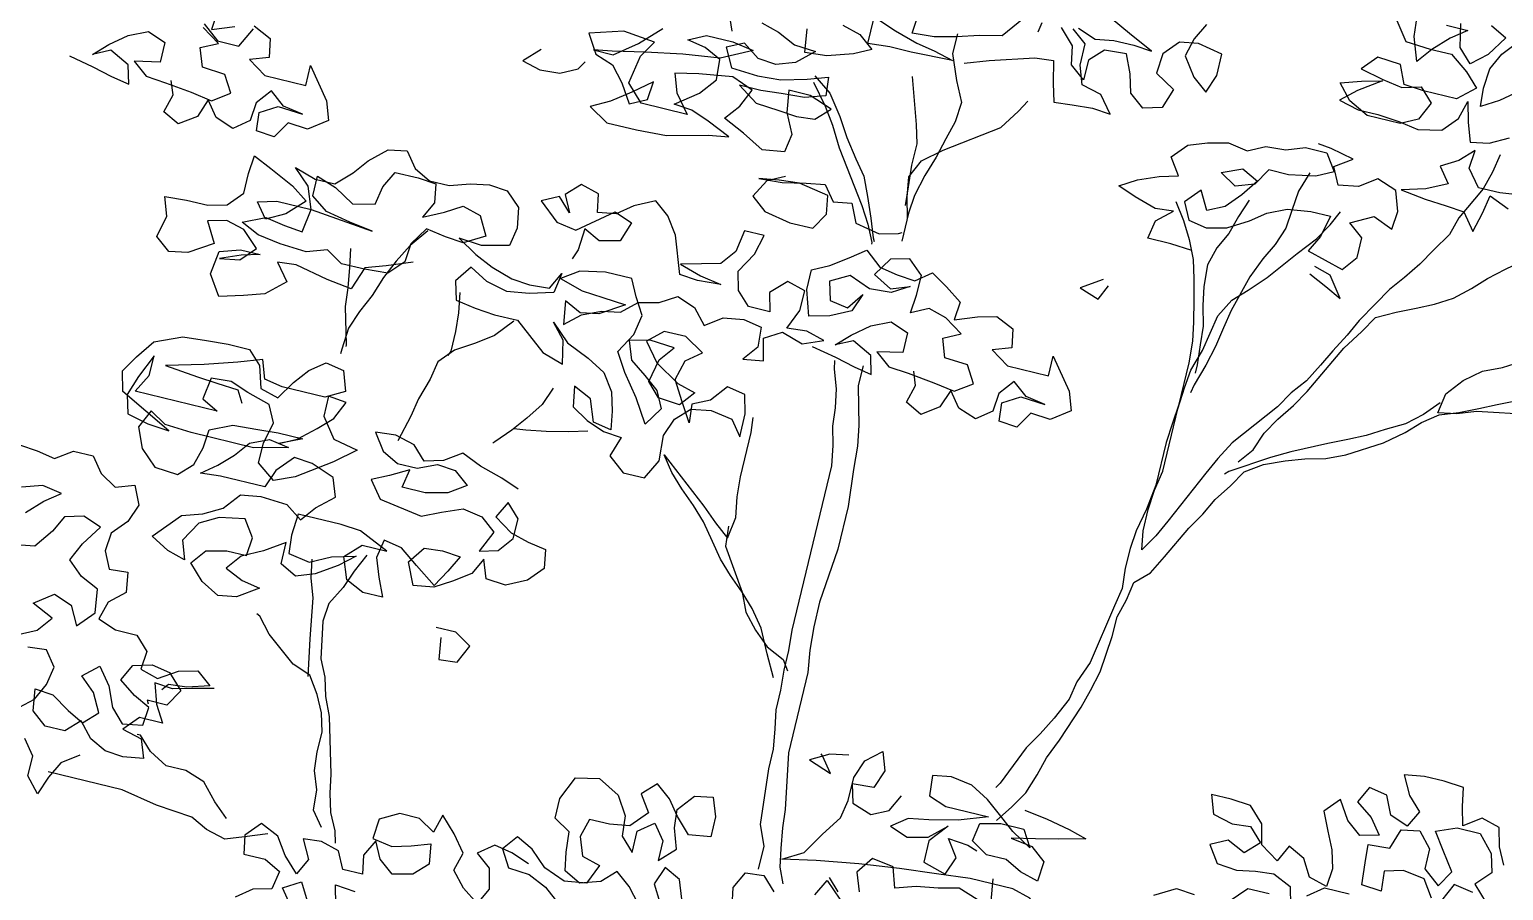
# Model space of a CAD drawing. Header units: inches. Extents: x 350994 to 353538, y 1581369 to 1583842.
# Drawn here: x 351676.278 to 351677.698, y 1583621.864 to 1583622.693 of the extents above; entities that cross this region are included whole.
import ezdxf

# ---------------------------------------------------------------- set-up
doc = ezdxf.new("R2010")
doc.units = ezdxf.units.IN
doc.header["$MEASUREMENT"] = 0
doc.linetypes.add('1', pattern=[0])
doc.layers.add('TREE', color=81, linetype='1')

# ---------------------------------------------------------------- blocks, each defined once
blk = doc.blocks.new('TREE_4')
at = {"color": 94}
for points in [[(981, 7624.5), (937.6, 7589.9), (908.6, 7572.5), (905.8, 7604.4), (908.7, 7639), (923.2, 7667.9), (946.3, 7696.8)], [(894.3, 7711.3), (923.2, 7696.9), (900, 7662.2), (874, 7639.1), (850.9, 7662.2), (842.2, 7702.7)], [(819.1, 7694.1), (856.7, 7694), (830.7, 7673.8), (804.6, 7647.8), (784.3, 7621.8), (769.9, 7662.3), (767.1, 7697)], [(732.4, 7685.5), (758.4, 7650.8), (801.7, 7647.8), (839.3, 7647.8), (871.1, 7624.6), (894.2, 7601.5), (865.3, 7575.5), (807.4, 7575.5), (772.7, 7578.5), (758.3, 7610.3), (717.8, 7613.2), (694.7, 7587.2), (735.2, 7578.5), (769.8, 7572.7), (801.7, 7581.3), (824.8, 7558.2), (810.3, 7526.4), (781.4, 7511.9), (723.5, 7512), (688.9, 7529.4), (665.7, 7555.4), (700.5, 7567), (735.2, 7575.6), (697.5, 7549.6), (671.5, 7526.5), (706.2, 7517.8), (740.9, 7517.8), (778.5, 7514.8), (813.2, 7509), (853.6, 7517.7), (876.8, 7543.7), (885.5, 7575.5), (894.1, 7540.8), (905.7, 7508.9), (937.5, 7514.7), (969.3, 7532)], [(1021.3, 7442.3), (975, 7436.6), (937.4, 7436.6), (914.3, 7465.6), (917.2, 7497.4), (894.1, 7474.3), (865.2, 7456.9), (885.4, 7430.9), (850.7, 7413.6), (810.2, 7402.1), (853.5, 7396.2), (891.1, 7393.3), (922.9, 7390.4), (946, 7361.4), (954.7, 7396.1), (960.5, 7427.9), (995.2, 7413.4)], [(-1246.9, 7198.2), (-1218, 7175), (-1180.4, 7175), (-1163, 7209.7)], [(32.4, 7437.5), (72.9, 7451.9), (148.1, 7474.9), (179.9, 7477.8), (188.6, 7440.2), (197.2, 7408.4), (229, 7411.3), (263.7, 7414.1), (295.5, 7411.2), (272.4, 7440.1), (237.7, 7448.8), (226.2, 7480.7), (226.2, 7518.2), (200.2, 7538.5)], [(113.5, 7535.7), (84.5, 7498.1), (46.9, 7489.5), (9.3, 7478), (-28.2, 7469.3), (-65.8, 7466.5), (-62.9, 7504)], [(-126.5, 7475.2), (-94.8, 7463.6), (-54.3, 7452), (-22.5, 7446.2), (12.2, 7437.5), (-60.1, 7434.7), (-97.7, 7434.7), (-135.3, 7431.8), (-135.2, 7475.2)], [(-184.4, 7452.1), (-152.6, 7443.4), (-126.6, 7423.1), (-155.5, 7408.7), (-198.9, 7394.3), (-236.5, 7391.4), (-242.2, 7431.9)], [(-320.3, 7423.3), (-288.5, 7414.6), (-256.7, 7400.1), (-219.1, 7397.2), (-248.1, 7371.2), (-279.9, 7359.7), (-311.7, 7362.6), (-340.6, 7382.9), (-369.5, 7368.4), (-352.2, 7336.6), (-305.9, 7333.7), (-265.5, 7336.5), (-222.1, 7348.1), (-187.4, 7359.6), (-184.5, 7327.8), (-219.2, 7316.3), (-259.7, 7313.4), (-294.4, 7310.5), (-332, 7310.6), (-297.3, 7287.4), (-256.8, 7284.5), (-225, 7281.6), (-193.2, 7284.4), (-170.1, 7307.5), (-210.5, 7322), (-248.1, 7322.1), (-242.4, 7284.5), (-225.1, 7249.8), (-230.9, 7218), (-268.5, 7212.2), (-306, 7232.5), (-343.6, 7249.9), (-323.3, 7275.9), (-308.9, 7307.7), (-346.4, 7322.2), (-404.3, 7313.5), (-444.7, 7304.9), (-433.2, 7273.1), (-407.2, 7241.3), (-488.2, 7241.3), (-517.1, 7270.3), (-508.3, 7319.4), (-491, 7348.3), (-545.9, 7354.1), (-603.7, 7336.8), (-583.5, 7305), (-551.7, 7293.4), (-528.6, 7267.4), (-508.4, 7235.6), (-479.5, 7250), (-476.6, 7281.8), (-508.4, 7255.8), (-540.2, 7232.7), (-572, 7215.4), (-537.4, 7195.1), (-485.3, 7195.1), (-433.3, 7197.9), (-363.9, 7215.2), (-329.2, 7220.9), (-369.6, 7238.3), (-401.4, 7249.9), (-433.2, 7252.8), (-395.6, 7281.7), (-372.5, 7310.6), (-375.3, 7345.3), (-404.2, 7359.8), (-436, 7365.6), (-407.1, 7380), (-360.8, 7380), (-323.2, 7374.2), (-375.3, 7348.2), (-438.9, 7339.6), (-502.5, 7328.1), (-557.5, 7316.6), (-589.3, 7310.8), (-554.6, 7310.8), (-517, 7339.7), (-482.3, 7374.3)], [(-375.2, 7417.6), (-366.6, 7397.3)], [(208.9, 7541.4), (240.7, 7529.8), (272.5, 7535.5), (307.2, 7535.5), (339, 7532.6), (295.7, 7552.9), (261, 7570.2)], [(420, 7599), (405.5, 7570.1), (396.8, 7538.3), (419.9, 7506.5), (445.9, 7486.2), (457.5, 7518), (457.6, 7555.6), (414.2, 7564.3), (382.4, 7558.6), (359.2, 7532.6), (356.3, 7497.9), (391, 7477.6), (379.4, 7442.9), (347.6, 7434.3), (321.6, 7454.5), (312.9, 7486.4), (298.5, 7518.2), (260.9, 7515.3), (237.8, 7492.2), (237.7, 7457.5), (211.7, 7477.8), (206, 7509.6), (180, 7535.6)], [(145.3, 7535.7), (142.4, 7518.3)], [(960.6, 7500.2), (954.8, 7468.4), (946.1, 7436.6), (917.1, 7378.8), (908.4, 7347), (888.2, 7315.2), (870.8, 7286.3), (850.5, 7257.4), (830.3, 7231.4), (812.9, 7202.5), (792.6, 7167.9), (778.1, 7139), (760.7, 7107.2), (746.3, 7078.3), (728.9, 7046.5), (708.6, 7020.5), (691.3, 6991.6), (630.5, 6913.6), (613.1, 6881.8), (598.6, 6852.9), (555.1, 6757.5), (540.7, 6728.6), (523.3, 6699.7), (517.5, 6731.5), (517.6, 6769.1), (520.5, 6803.8), (526.3, 6838.5), (526.4, 6948.4), (529.3, 6986), (532.3, 7017.8), (543.9, 7055.3), (555.5, 7118.9), (572.9, 7150.7), (596, 7173.8), (622.1, 7202.7), (662.6, 7254.7), (688.6, 7286.5), (706, 7315.4), (717.6, 7341.4)], [(9.4, 7483.7), (9.3, 7449), (26.6, 7405.7), (43.9, 7370.9), (41, 7336.3), (32.3, 7304.5), (23.6, 7269.8), (12, 7235.1), (3.3, 7197.5), (0.4, 7165.7), (0.3, 7116.6)], [(486.2, 7217.3), (448.6, 7220.2), (408.1, 7220.3), (413.9, 7252.1), (440, 7275.2), (408.2, 7272.3), (370.6, 7283.9), (338.8, 7295.5), (367.7, 7312.8), (402.4, 7327.3), (434.2, 7335.9), (414, 7364.8), (437.2, 7390.8), (469, 7402.4), (503.7, 7411), (538.4, 7405.2), (567.3, 7419.6), (602, 7422.5), (633.8, 7434), (671.4, 7434), (691.6, 7405.1), (662.7, 7390.6), (616.4, 7382), (581.7, 7382), (564.4, 7353.1), (532.5, 7341.6), (503.7, 7359), (538.4, 7373.4), (567.3, 7358.9), (547, 7330), (523.8, 7304), (494.9, 7289.6), (477.6, 7321.4), (454.4, 7295.4), (468.9, 7266.5), (500.7, 7260.7), (535.4, 7269.3), (570.1, 7289.5), (596.1, 7309.7), (627.9, 7324.2), (668.4, 7329.9), (703.1, 7329.9), (694.4, 7292.3), (679.9, 7263.4), (743.5, 7246), (763.8, 7272), (763.8, 7306.7), (737.8, 7326.9), (775.4, 7347.1), (810.1, 7332.7), (813, 7364.5), (801.5, 7399.2), (766.8, 7410.8), (737.9, 7390.6), (703.2, 7384.8), (688.7, 7413.7), (717.7, 7433.9), (677.2, 7442.7), (654.1, 7445.6)], [(-48.6, 7394.2), (-22.6, 7316.1), (-14, 7284.3), (-14, 7246.7), (-11.1, 7209.1), (-8.3, 7177.3)], [(0.4, 7157), (-8.3, 7191.7), (-14, 7226.4), (0.5, 7258.2), (32.3, 7284.2), (119.1, 7344.9), (142.3, 7379.5), (153.8, 7399.8)], [(651.1, 7393.5), (639.5, 7358.8), (636.6, 7324.1), (633.7, 7292.3), (622.1, 7260.5), (607.6, 7231.7), (593.1, 7197), (575.7, 7133.4), (569.9, 7101.6), (564.1, 7066.9), (555.4, 7032.2), (543.8, 6994.6), (540.9, 6980.2)], [(647.8, 6884.7), (668, 6910.7), (679.6, 6942.5), (697, 6971.4), (717.3, 7000.2), (734.7, 7029.1), (778.1, 7115.8), (801.3, 7150.5), (818.6, 7179.4), (850.5, 7196.7), (882.3, 7211.2), (911.2, 7225.6), (940.1, 7242.9), (966.2, 7266), (989.3, 7289.1), (1015.4, 7312.2), (1047.2, 7338.2), (1073.2, 7364.2), (1084.8, 7381.6)], [(-210.5, 7356.7), (-178.7, 7333.6), (-152.7, 7298.8), (-132.5, 7267), (-109.4, 7235.2), (-89.2, 7209.2), (-74.8, 7177.3), (-60.3, 7142.6), (-48.8, 7110.8), (-45.9, 7105)], [(-210.5, 7345.2), (-181.6, 7310.4), (-161.4, 7281.5), (-141.2, 7246.8), (-80.6, 7160), (-63.3, 7131.1), (-48.8, 7102.1), (-48.8, 7099.3)], [(561.4, 7324.2), (549.9, 7292.4), (541.1, 7260.6), (526.7, 7231.7), (518, 7199.9), (520.8, 7162.3), (526.6, 7130.5), (535.2, 7095.8), (538.1, 7064), (540.9, 7029.3), (540.9, 7014.9)], [(-676.1, 7290.7), (-702.1, 7264.7), (-670.3, 7256), (-635.6, 7258.8), (-606.7, 7273.2), (-598, 7287.7)], [(440, 7292.5), (460.2, 7263.6), (477.5, 7234.7), (491.9, 7202.8), (500.6, 7171), (509.2, 7136.3), (517.9, 7098.7), (523.6, 7066.9), (526.5, 7029.3), (526.4, 6954.2), (523.5, 6922.4), (520.6, 6887.7), (520.5, 6812.5), (514.7, 6769.1), (506, 6728.7), (503, 6696.9), (503, 6662.2), (505.9, 6627.5), (500.1, 6595.7), (482.6, 6491.6), (468.1, 6454), (462.3, 6422.2), (444.9, 6384.6), (427.6, 6352.9), (410.2, 6324), (381.2, 6254.6), (375.4, 6245.9)], [(-1458, 7090.7), (-1414.6, 7082), (-1379.9, 7073.3), (-1348.1, 7067.5), (-1356.8, 7099.3), (-1391.5, 7116.7), (-1420.4, 7102.3), (-1397.2, 7125.4), (-1368.3, 7148.5), (-1336.5, 7162.9), (-1304.7, 7151.3), (-1304.7, 7116.6), (-1348.1, 7108), (-1322.1, 7087.7), (-1287.4, 7084.8), (-1241.2, 7079), (-1203.6, 7073.2), (-1174.6, 7093.4), (-1192, 7122.3), (-1232.4, 7125.2), (-1244, 7157), (-1215, 7171.5), (-1246.8, 7191.7)], [(-1229.5, 7223.5), (-1232.4, 7191.7), (-1194.8, 7206.1)], [(-1163, 7214.8), (-1131.2, 7200.3), (-1125.4, 7168.5), (-1157.2, 7157), (-1125.4, 7136.7), (-1053.2, 7136.6), (-1053.1, 7171.3), (-1012.7, 7119.2), (-1001.2, 7087.4), (-1033, 7064.3), (-1067.7, 7067.2), (-1085.1, 7038.3), (-1116.9, 7041.3), (-1119.7, 7073.1), (-1090.8, 7090.4), (-1047.4, 7087.5), (-1082.1, 7093.3), (-1108.1, 7113.5), (-1128.4, 7087.5), (-1131.3, 7055.7), (-1157.3, 7035.5), (-1189.1, 7047.1), (-1209.4, 7073.2), (-1220.9, 7041.4), (-1249.9, 7021.2), (-1278.8, 7035.6), (-1270.1, 7067.4), (-1278.7, 7090.6)], [(691.5, 7225.8), (723.3, 7211.3), (752.2, 7196.8), (726.2, 7231.5), (697.3, 7240.2)], [(1315.9, 7152.9), (1252.3, 7121.2), (1217.6, 7109.7), (1185.8, 7101), (1153.9, 7089.5), (1119.2, 7080.8), (1023.8, 7063.6), (992, 7052), (960.2, 7046.3), (966, 7081), (989.2, 7109.9), (1018.1, 7133), (1049.9, 7147.4), (1078.8, 7164.7), (1110.7, 7182), (1139.6, 7199.4), (1168.5, 7219.6), (1191.7, 7236.9)], [(-219.3, 7177.5), (-248.3, 7163), (-265.6, 7131.3), (-239.6, 7111), (-193.4, 7102.3), (-152.9, 7102.2), (-135.5, 7131.1), (-141.3, 7162.9), (-193.3, 7171.7), (-228, 7168.8), (-262.7, 7163.1), (-222.2, 7165.9), (-181.8, 7174.5), (-149.9, 7180.3), (-129.7, 7154.3), (-97.9, 7160), (-83.5, 7128.2), (-40.1, 7119.5), (-8.3, 7128.1), (-2.5, 7131)], [(350.2, 7133.6), (315.5, 7110.5), (350.2, 7098.9), (361.8, 7124.9)], [(-803.6, 6886), (-847, 6868.7), (-881.7, 6857.1), (-896.2, 6816.7), (-939.6, 6822.5), (-997.4, 6834.1), (-1029.2, 6831.3), (-1006.1, 6802.3), (-1037.9, 6773.4), (-1072.7, 6761.9), (-1113.1, 6750.4), (-1136.2, 6785.1), (-1130.4, 6825.6), (-1095.7, 6837.1), (-1061, 6837.1), (-1092.8, 6828.4), (-1127.5, 6814), (-1092.8, 6819.8), (-1069.7, 6845.8), (-1098.6, 6871.8), (-1130.4, 6880.5), (-1162.2, 6871.9), (-1142, 6837.1), (-1182.5, 6811.2), (-1214.3, 6805.4), (-1240.3, 6825.7), (-1231.6, 6863.2), (-1243.1, 6895.1), (-1205.5, 6897.9), (-1167.9, 6897.9), (-1136.1, 6906.5), (-1113, 6932.5), (-1112.9, 6967.2), (-1110, 6999), (-1078.2, 6984.5), (-1034.9, 6964.3), (-1006, 6944), (-1034.9, 6915.1), (-1066.7, 6897.8), (-1087, 6923.8), (-1055.1, 6932.5), (-994.4, 6932.4), (-884.6, 6920.8), (-925, 6926.6), (-968.4, 6935.3), (-997.3, 6955.6), (-997.3, 6990.2), (-962.6, 6978.7), (-927.9, 6958.4), (-890.3, 6967), (-884.5, 6998.8), (-870, 7027.7), (-829.5, 7027.7), (-797.7, 7024.8), (-792, 6993), (-806.5, 6964.1), (-771.8, 6981.4), (-742.8, 6998.7), (-711, 6990), (-693.7, 6958.2), (-728.4, 6938), (-760.2, 6940.9), (-794.9, 6946.7), (-815.2, 6914.9), (-818.1, 6883.1), (-841.3, 6857.1), (-881.7, 6854.3), (-922.2, 6854.3), (-951.1, 6871.7), (-985.8, 6860.1), (-1032.1, 6863.1), (-1072.6, 6868.9), (-1104.3, 6883.4), (-1066.7, 6900.7), (-1032.1, 6894.9), (-1000.3, 6891.9), (-994.4, 6932.4), (-1008.9, 6970), (-1037.7, 6996.1), (-1000.2, 6984.5), (-965.5, 6984.4), (-939.4, 7010.4), (-919.2, 7036.4), (-890.2, 7062.4), (-858.4, 7068.2), (-838.2, 7042.1), (-809.3, 7027.7), (-774.6, 7027.6), (-739.9, 7039.2), (-708.1, 7044.9), (-676.3, 7042), (-650.3, 7018.8), (-644.5, 6984.1), (-650.3, 6952.3), (-696.6, 6940.8), (-737.1, 6943.8), (-702.4, 6923.5), (-670.6, 6909), (-633.1, 6897.4), (-601.2, 6894.5), (-566.6, 6897.3), (-552.1, 6926.2), (-557.9, 6891.5), (-598.4, 6880), (-636, 6874.3), (-673.5, 6883), (-705.3, 6900.4), (-725.6, 6871.5), (-717, 6839.6), (-682.3, 6833.8), (-647.6, 6830.9), (-607.1, 6830.9), (-581.1, 6810.6), (-552.2, 6787.5), (-514.6, 6775.9), (-523.3, 6816.3), (-546.4, 6842.4), (-514.6, 6813.4), (-474.1, 6796.1), (-442.3, 6778.7), (-422.1, 6749.7), (-413.5, 6717.9), (-407.7, 6686.1), (-439.5, 6691.9), (-453.9, 6729.5), (-485.7, 6744), (-480, 6709.3), (-451.1, 6691.9), (-419.3, 6680.4), (-387.5, 6677.4), (-399.1, 6642.7), (-370.2, 6619.6), (-332.6, 6619.6), (-315.2, 6654.2), (-318.1, 6697.6), (-306.5, 6729.4), (-283.3, 6752.5), (-248.6, 6758.3), (-211.1, 6752.4), (-190.8, 6726.4), (-190.8, 6766.9), (-199.4, 6798.7), (-231.2, 6804.5), (-254.4, 6775.6), (-283.3, 6761.2), (-280.5, 6729.4), (-300.7, 6761.2), (-320.9, 6795.9), (-312.2, 6830.6), (-286.1, 6850.8), (-320.8, 6871.1), (-358.4, 6871.1), (-384.4, 6848), (-358.5, 6816.2), (-315.1, 6790.1), (-283.3, 6781.4), (-303.6, 6755.4), (-341.2, 6758.3), (-364.3, 6781.5), (-355.6, 6822), (-335.3, 6848), (-378.7, 6850.9), (-413.4, 6842.3), (-401.8, 6810.4), (-372.9, 6790.2), (-346.9, 6769.9), (-332.5, 6741), (-352.8, 6709.2), (-378.8, 6749.7), (-407.6, 6787.3), (-427.8, 6819.1), (-407.6, 6853.8), (-401.8, 6888.5), (-419.1, 6917.4), (-433.5, 6946.4), (-479.8, 6946.4), (-523.1, 6937.8), (-552.1, 6917.6), (-511.6, 6906), (-474, 6903), (-433.5, 6900.1), (-474.1, 6874.1), (-505.9, 6868.4), (-534.8, 6882.8), (-529, 6842.4), (-503, 6865.5), (-471.2, 6879.9), (-439.3, 6885.7), (-413.3, 6908.8), (-378.6, 6917.4), (-349.7, 6934.7), (-317.9, 6923.1), (-294.8, 6897.1), (-265.8, 6917.3), (-231.1, 6923), (-199.3, 6917.2), (-196.5, 6882.5), (-216.7, 6856.5), (-182, 6862.3), (-190.7, 6899.9), (-161.8, 6917.2), (-124.2, 6905.6), (-89.5, 6920), (-121.3, 6928.7), (-156, 6925.9), (-141.5, 6960.6), (-141.4, 6995.2), (-173.2, 7004), (-199.3, 6978), (-190.6, 6946.1), (-228.2, 6946.2), (-251.3, 6969.3), (-260, 7001.1), (-239.7, 7035.8), (-231, 7070.5), (-265.7, 7070.5), (-271.5, 7033), (-291.8, 7007), (-323.6, 6998.3), (-358.3, 6989.7), (-320.7, 6978.1), (-283.1, 6972.2), (-323.6, 6969.4), (-355.4, 6972.3), (-378.5, 7035.9), (-398.7, 7064.9), (-424.7, 7085.1), (-459.4, 7067.8), (-485.5, 7047.6), (-517.3, 7041.9), (-523, 7073.7), (-554.8, 7082.4), (-578, 7059.3), (-563.5, 7030.3), (-586.6, 7053.5), (-615.6, 7039.1), (-580.9, 7010.1), (-546.2, 7004.3), (-488.3, 7050.5), (-456.6, 7038.9), (-468.1, 7004.2), (-502.9, 6995.6), (-531.8, 7010.1), (-534.7, 6972.5), (-540.5, 6955.1)], [(-106.8, 6905.6), (-63.5, 6896.9), (-28.8, 6888.2), (3, 6882.4), (-5.6, 6914.2), (-40.3, 6931.5), (-69.2, 6917.1), (-46.1, 6940.2), (-17.1, 6963.3), (14.7, 6977.8), (46.5, 6966.2), (46.4, 6931.5), (3.1, 6922.8), (29.1, 6902.6), (63.8, 6899.6), (110, 6893.8), (147.6, 6888), (176.5, 6908.2), (159.2, 6937.1), (118.7, 6940.1), (107.2, 6971.9), (136.1, 6986.3), (104.3, 7006.6), (72.5, 7015.3), (43.6, 7000.9), (46.5, 7032.7), (46.6, 7067.4), (20.6, 7090.5), (-11.3, 7081.9), (-31.5, 7050.1), (0.3, 7032.7), (32.1, 7044.2), (3.2, 7026.9), (-34.4, 7024.1), (-72, 7038.6), (-103.8, 7021.2), (-95.2, 6989.4), (-63.4, 6983.6), (-43.1, 7012.5), (-54.7, 6980.7), (-89.4, 6963.4), (-124.1, 6954.8), (-138.5, 6998.1), (-138.5, 7032.8), (-109.6, 7047.3), (-80.7, 7067.5), (-54.6, 7087.7), (-25.7, 7064.5), (6.1, 7058.7), (37.9, 7055.8), (63.9, 7076), (92.8, 7058.6), (121.7, 7038.4), (118.8, 7006.6), (156.4, 7021), (188.2, 7029.6), (220, 7015.2), (225.7, 6983.3), (193.9, 6971.8), (225.7, 6951.5), (298, 6951.5), (298, 6986.2), (338.5, 6934.1), (350, 6902.3), (318.2, 6879.2), (283.5, 6882.1), (266.1, 6853.2), (234.3, 6856.1), (231.4, 6887.9), (260.4, 6905.3), (303.7, 6902.3), (269, 6908.1), (243, 6928.4), (222.8, 6902.4), (219.9, 6870.6), (193.8, 6850.4), (162, 6862), (141.8, 6888), (130.2, 6856.2), (101.3, 6836), (72.4, 6850.5), (81.1, 6882.3), (72.4, 6905.4)], [(389.8, 6191), (410.1, 6219.9), (427.5, 6248.8), (439.1, 6283.5), (447.8, 6315.3), (462.3, 6349.9), (485.4, 6413.5), (494.1, 6445.3), (502.8, 6480), (508.7, 6543.6), (508.7, 6578.3), (517.4, 6610.1), (523.2, 6641.9), (546.4, 6665), (563.8, 6696.8), (592.7, 6754.6), (610.1, 6783.5), (624.6, 6812.4), (644.9, 6841.3), (662.2, 6870.2), (691.2, 6890.4), (725.9, 6904.8), (757.7, 6916.4), (792.4, 6925), (824.2, 6939.4), (882.1, 6974.1), (913.9, 7000.1), (937, 7023.2), (963.1, 7043.4), (994.9, 7054.9), (1026.7, 7069.4), (1055.6, 7083.8), (1087.5, 7098.2)], [(960.2, 7063.6), (937.1, 7037.6), (911, 7014.5), (879.2, 6997.2), (850.3, 6979.9), (821.3, 6965.5), (789.5, 6951), (731.7, 6922.2), (699.8, 6904.8), (636.2, 6864.4), (630.4, 6858.7)], [(-792, 6943.8), (-815.2, 6912), (-832.6, 6880.2), (-847.1, 6848.4), (-858.6, 6813.8), (-873.1, 6782), (-884.7, 6750.2), (-887.7, 6712.6), (-887.7, 6703.9)], [(-913.5, 6883.2), (-907.8, 6851.4), (-902, 6816.7), (-899.2, 6784.9), (-881.9, 6721.3), (-881.9, 6718.4)], [(13.8, 6015), (13.8, 6055.4), (-0.6, 6090.1), (-9.2, 6185.6), (-9.2, 6220.3), (-14.9, 6255), (-20.7, 6286.8), (-20.6, 6321.5), (-23.5, 6356.2), (-23.5, 6390.9), (-26.3, 6425.6), (-26, 6714.7), (-31.8, 6749.4), (-40.4, 6781.2), (-43.3, 6813), (-49.1, 6844.8), (-60.6, 6876.6), (-63.5, 6891.1)], [(-14.3, 6893.9), (-14.3, 6859.2), (-5.7, 6824.5), (2.9, 6792.7), (8.7, 6758), (11.5, 6717.5), (17.3, 6653.9), (17.2, 6578.8), (8.4, 6483.4), (8.4, 6440), (11.3, 6399.5), (17, 6361.9), (16.9, 6220.2), (34.1, 6124.8), (37, 6093), (42.7, 6058.3), (48.5, 6026.5), (60, 6000.5)], [(-714, 6854.1), (-708.3, 6819.4), (-705.4, 6787.6), (-705.5, 6752.9), (-708.4, 6744.2)], [(-612.9, 6828), (-638.9, 6796.2), (-667.9, 6776), (-699.7, 6755.8), (-722.8, 6729.8), (-728.6, 6698), (-740.2, 6660.4), (-746.1, 6628.6), (-757.7, 6582.4)], [(-38, 6338.8), (-58.2, 6376.4), (-78.4, 6416.9), (-101.5, 6445.9), (-124.6, 6469), (-150.6, 6492.2), (-173.7, 6515.3), (-193.9, 6541.4), (-217, 6570.3), (-240.1, 6593.4), (-266.1, 6616.6), (-289.2, 6639.8), (-309.4, 6665.8), (-222.8, 6596.3), (-196.8, 6573.2), (-170.8, 6552.9), (-164.9, 6590.5), (-170.7, 6625.2), (-173.6, 6659.9), (-173.5, 6738), (-176.3, 6764)], [(-520.4, 6732.5), (-532, 6700.7), (-552.3, 6671.8), (-572.6, 6645.8), (-595.7, 6619.8), (-598.6, 6616.9)], [(-538, 6550.4), (-569.7, 6561.9), (-610.2, 6573.5), (-644.9, 6588), (-673.8, 6567.8), (-705.6, 6559.2), (-728.8, 6582.3), (-763.4, 6591), (-798.1, 6588.2), (-777.9, 6559.2), (-749, 6544.8), (-714.3, 6544.7), (-682.5, 6559.2), (-650.7, 6556.2), (-624.7, 6536), (-653.6, 6515.8), (-691.2, 6507.1), (-731.7, 6507.2), (-725.9, 6539), (-757.7, 6521.6), (-786.6, 6507.2), (-763.5, 6478.3), (-688.4, 6466.6), (-656.6, 6481.1), (-621.9, 6495.5), (-587.2, 6489.7), (-561.2, 6469.4), (-578.5, 6431.8), (-546.7, 6440.5), (-526.5, 6466.5), (-526.4, 6501.2), (-549.5, 6524.3), (-564, 6495.4), (-532.2, 6475.2), (-500.4, 6466.5), (-468.6, 6460.7), (-462.9, 6428.8), (-486, 6402.8), (-520.8, 6385.5), (-555.5, 6388.5), (-567, 6420.3), (-581.5, 6391.4), (-610.4, 6371.2), (-639.3, 6353.8), (-674, 6348.1), (-691.3, 6385.7), (-671.1, 6414.6), (-639.3, 6417.4), (-607.5, 6414.5), (-622, 6385.6), (-639.3, 6356.7), (-676.9, 6382.8), (-708.7, 6405.9), (-740.5, 6411.8), (-746.3, 6380), (-734.7, 6348.1), (-720.3, 6316.3), (-755, 6316.4), (-786.8, 6330.8), (-801.2, 6368.4), (-775.2, 6394.4), (-731.8, 6394.4), (-783.8, 6417.6), (-818.5, 6420.5), (-893.7, 6420.6), (-896.6, 6383), (-893.8, 6351.2), (-856.2, 6345.4), (-821.5, 6362.7), (-781, 6374.2), (-807, 6351.1), (-841.7, 6328), (-873.6, 6316.5), (-902.5, 6330.9), (-902.4, 6368.5), (-937.1, 6345.4), (-971.9, 6328.1), (-992.1, 6302.1), (-960.3, 6287.6), (-928.5, 6281.8), (-963.2, 6258.7), (-995.1, 6253), (-1026.8, 6270.3), (-1052.8, 6296.4), (-1032.6, 6322.4), (-997.9, 6331), (-963.2, 6331), (-960.3, 6362.8), (-980.5, 6391.7), (-1023.8, 6383.1), (-1055.7, 6365.8), (-1075.9, 6331.1), (-1064.4, 6299.3), (-1096.2, 6308), (-1128, 6325.4), (-1087.5, 6371.6), (-1052.8, 6383.1), (-1020.9, 6400.4), (-997.8, 6429.3), (-963.1, 6435.1), (-916.8, 6432.2), (-887.9, 6411.9), (-867.7, 6437.9), (-838.7, 6463.9), (-850.3, 6495.7), (-890.7, 6510.2), (-922.5, 6513.1), (-948.6, 6484.2), (-960.2, 6452.4), (-1038.2, 6452.5), (-1072.9, 6449.6), (-1046.9, 6469.9), (-1023.7, 6493), (-1003.5, 6519), (-971.7, 6533.4), (-937, 6527.6), (-994.8, 6513.2), (-1104.7, 6513.3), (-1150.9, 6516.2), (-1179.8, 6533.6), (-1194.3, 6501.8), (-1179.9, 6467.1), (-1151, 6441), (-1110.5, 6438.1), (-1087.4, 6461.2), (-1078.7, 6493), (-1075.8, 6524.8), (-1038.2, 6542.1), (-994.8, 6545), (-960.1, 6547.8), (-916.7, 6547.8), (-954.3, 6530.5), (-925.4, 6544.9), (-896.5, 6570.9), (-873.3, 6594), (-858.8, 6625.8), (-890.6, 6628.7), (-890.7, 6594), (-864.7, 6559.3), (-821.3, 6550.6), (-856, 6521.7), (-913.9, 6481.3), (-948.6, 6466.9), (-980.4, 6490), (-980.3, 6524.7), (-971.6, 6562.3), (-986.1, 6591.2), (-1026.5, 6602.8), (-1058.3, 6614.4), (-1093, 6611.6), (-1098.8, 6574), (-1069.9, 6559.5), (-1214.5, 6559.6), (-1197.1, 6591.4), (-1197.1, 6626.1), (-1214.5, 6585.7), (-1226.1, 6551), (-1217.4, 6519.2), (-1179.9, 6510.5), (-1142.3, 6507.5), (-1234.8, 6553.9), (-1243.4, 6588.6), (-1226, 6617.5), (-1202.9, 6649.3), (-1156.6, 6669.5), (-1116.1, 6672.3), (-1078.5, 6675.2), (-1040.9, 6675.1), (-1017.8, 6652), (-1006.3, 6614.4), (-974.5, 6605.7), (-954.2, 6637.5), (-934, 6663.5), (-907.9, 6683.7), (-876.1, 6677.9), (-864.6, 6643.2), (-896.4, 6625.9), (-971.6, 6625.9), (-1003.4, 6631.7), (-1014.9, 6663.5), (-1055.4, 6649.1), (-1110.4, 6631.8), (-1174, 6614.5), (-1116.2, 6608.7), (-1081.5, 6605.8), (-1043.9, 6602.9), (-1032.3, 6582.6)], [(-445.3, 6674.6), (-477.1, 6665.9), (-514.7, 6657.3), (-549.4, 6651.6), (-569.7, 6648.7)], [(-173.6, 6573.1), (-170.8, 6538.5), (-124.6, 6469), (-110.1, 6437.2), (-87, 6411.2), (-61, 6388), (-29.2, 6373.5), (-17.7, 6356.2)], [(-1385.2, 6423.9), (-1353.4, 6421), (-1321.6, 6415.2), (-1292.7, 6435.4), (-1258, 6435.4), (-1237.8, 6409.3), (-1208.9, 6391.9), (-1177.1, 6403.5), (-1162.6, 6371.7), (-1174.2, 6339.9), (-1197.4, 6313.9), (-1200.3, 6282.1), (-1185.9, 6253.1), (-1154.1, 6256), (-1148.3, 6221.3), (-1174.4, 6198.2), (-1183.1, 6166.4), (-1151.3, 6154.8), (-1113.7, 6154.8), (-1090.6, 6131.6), (-1093.5, 6099.8), (-1061.7, 6091.1), (-1029.9, 6111.3), (-998.1, 6120), (-972.1, 6099.7), (-1009.7, 6088.2), (-1041.5, 6085.3), (-1050.2, 6073.8)], [(681.8, 6130), (716.5, 6150.2), (748.3, 6147.3)], [(809, 6150.1), (835.1, 6179), (872.7, 6179)], [(1251.5, 6320.3), (1237.1, 6349.2), (1228.5, 6381), (1196.7, 6389.7), (1167.7, 6369.5), (1159.1, 6401.3), (1153.3, 6433.2), (1118.7, 6436.1), (1084, 6436.1), (1049.3, 6430.4), (1066.6, 6398.5), (1089.7, 6375.4), (1075.2, 6346.5), (1043.4, 6358.1), (1029, 6389.9), (997.2, 6395.7), (982.7, 6366.8), (1011.6, 6346.5), (1031.8, 6320.5), (1000, 6311.9), (974, 6332.1), (953.8, 6363.9), (930.6, 6337.9), (945.1, 6306.1), (959.5, 6277.2), (968.1, 6245.4), (965.2, 6213.6), (933.4, 6222.3), (916.1, 6251.2), (887.2, 6265.7), (872.7, 6236.8), (840.9, 6257.1), (832.3, 6291.8), (806.3, 6317.8), (771.6, 6320.7), (736.9, 6320.8), (748.4, 6289), (783.1, 6280.3), (814.9, 6283.1), (838, 6260), (814.9, 6236.9), (783.1, 6251.3), (754.2, 6236.9), (774.4, 6208), (809.1, 6205.1), (840.9, 6210.8), (872.7, 6213.7), (904.5, 6199.2), (913.1, 6167.4)], [(936.3, 6190.5), (962.3, 6210.7), (1005.7, 6210.7)], [(1144.5, 6236.6), (1124.3, 6265.5), (1086.7, 6271.3), (1054.9, 6262.7), (1057.7, 6228), (1023.1, 6230.9), (1020.2, 6268.5), (1017.3, 6300.3), (1054.9, 6303.1), (1066.5, 6337.8), (1098.3, 6343.6), (1121.4, 6317.5), (1121.4, 6282.8), (1150.3, 6259.7), (1167.7, 6288.6), (1144.6, 6320.4), (1124.4, 6349.3), (1159.1, 6363.8), (1199.5, 6363.7), (1225.5, 6334.8), (1234.2, 6303), (1211, 6277), (1237, 6250.9)], [(1211, 6262.5), (1176.3, 6268.3), (1161.8, 6236.5)], [(-763.6, 6380), (-778.1, 6348.2), (-789.7, 6316.4), (-807.1, 6284.6), (-810, 6252.8), (-798.5, 6189.2), (-784.1, 6160.3), (-775.4, 6128.4), (-761, 6096.6), (-735.1, 6001.2), (-729.3, 5969.4), (-720.7, 5937.6), (-706.2, 5908.6), (-700.5, 5888.4)], [(-1316.1, 6105.8), (-1281.4, 6123.1), (-1261.1, 6149.1), (-1298.7, 6166.5), (-1266.9, 6189.6), (-1235.1, 6178), (-1217.8, 6146.2), (-1191.7, 6175.1), (-1197.5, 6215.6), (-1229.3, 6230), (-1255.3, 6253.2), (-1240.8, 6285), (-1217.6, 6319.7), (-1249.4, 6331.3), (-1281.2, 6322.6), (-1295.7, 6293.7), (-1318.9, 6261.9), (-1350.7, 6256.2)], [(-1347.7, 6314), (-1321.7, 6340), (-1295.7, 6360.2), (-1330.3, 6366), (-1365, 6354.5)], [(-853.3, 6351.1), (-847.5, 6319.3), (-836, 6287.5), (-824.5, 6218.1), (-813, 6154.5)], [(-607.6, 6272.9), (-601.9, 6235.3), (-570, 6238.1), (-555.6, 6269.9), (-584.5, 6287.3), (-619.2, 6287.3)], [(444.7, 6084), (369.5, 6084), (311.7, 6078.3), (248, 6072.6), (178.6, 6064), (106.3, 6052.5), (48.5, 6040.9), (83.2, 6061.2), (106.4, 6098.7), (129.6, 6133.4), (135.4, 6165.2), (135.4, 6205.7), (147, 6237.5), (173, 6260.6), (184.6, 6228.8), (173, 6197), (135.4, 6194.1), (144, 6162.3), (178.7, 6150.7), (207.6, 6165.1), (222.1, 6194)], [(-729.4, 5908.7), (-749.6, 5934.7), (-752.4, 5969.4), (-764, 6001.2), (-766.8, 6033), (-766.8, 6067.7), (-775.5, 6099.5), (-789.9, 6128.5), (-810.1, 6157.4), (-841.9, 6169), (-893.9, 6209.5), (-917, 6235.5), (-922.8, 6238.4)], [(118.1, 6240.4), (86.3, 6234.6), (54.5, 6217.3), (94.9, 6202.8), (74.7, 6228.9), (71.8, 6231.8)], [(433.2, 6219.9), (473.7, 6214), (514.2, 6205.3), (546, 6196.6), (499.7, 6185.1), (462.1, 6176.5), (421.6, 6167.8), (459.2, 6162), (485.2, 6141.7), (482.3, 6107), (450.5, 6115.8), (421.6, 6130.2), (386.9, 6130.3), (358, 6147.6), (363.8, 6179.4), (398.5, 6188.1), (439, 6188), (456.3, 6159.1), (421.6, 6179.4), (392.7, 6202.5), (366.7, 6222.8), (334.9, 6240.2), (297.4, 6246), (265.5, 6240.2), (268.4, 6205.5), (300.2, 6194), (375.4, 6193.9), (326.2, 6176.6), (277, 6165.1), (242.3, 6159.3), (216.3, 6139.1), (248.1, 6127.5), (282.8, 6136.1), (311.7, 6162.1), (285.7, 6130.4), (285.6, 6092.8), (326.1, 6081.2), (337.7, 6113), (317.5, 6141.9), (352.2, 6139), (369.5, 6133.2)], [(-1287.3, 5981.5), (-1258.4, 6007.4), (-1243.9, 6036.3), (-1238.1, 6068.1), (-1258.3, 6094.2), (-1290.1, 6091.3)], [(-963.4, 6096.8), (-1001, 6088.2), (-1032.8, 6079.5), (-1064.6, 6082.4), (-1053.1, 6047.7), (-1035.7, 6018.8), (-1076.2, 6018.8), (-1099.4, 5992.8), (-1064.7, 5984.1), (-1053.2, 5952.3), (-1087.9, 5946.6), (-1119.7, 5949.5), (-1148.6, 5964), (-1171.7, 5990), (-1194.8, 5966.9), (-1229.5, 5966.9), (-1255.5, 5987.2), (-1261.3, 6024.8), (-1229.5, 6021.9), (-1197.7, 6001.6), (-1168.8, 5987.1), (-1145.6, 6010.2), (-1162.9, 6042.1), (-1188.9, 6065.2), (-1162.9, 6088.3), (-1139.8, 6059.4), (-1125.4, 6024.7), (-1102.3, 6001.5), (-1067.6, 6007.3), (-1064.6, 6039.1), (-1093.5, 6053.6), (-1122.4, 6073.8), (-1108, 6102.7), (-1076.1, 6111.4), (-1044.3, 6105.6), (-1018.3, 6079.5), (-1035.7, 6050.6), (-1070.4, 6050.6), (-1067.5, 6044.9)], [(-15.2, 5942.7), (-20.9, 5974.5), (-6.5, 6003.4), (25.3, 6006.3), (48.5, 5983.1)], [(117.9, 5994.6), (132.3, 6023.5), (161.2, 5997.5)], [(-101.9, 5934.1), (-113.5, 5965.9), (-142.4, 5980.4), (-154, 5948.6), (-136.6, 5919.7)], [(-171.3, 5908.1), (-194.5, 5934.2), (-220.5, 5954.5), (-243.6, 5931.3), (-278.3, 5919.8), (-307.2, 5934.3), (-313, 5966.1), (-315.8, 6000.8), (-344.7, 6018.2), (-344.7, 6052.9), (-327.3, 6093.3), (-286.8, 6102), (-249.3, 6081.7), (-229, 6049.9), (-226.2, 6015.2), (-203.1, 5992), (-203, 6029.6), (-177, 6049.8), (-156.8, 6023.8), (-156.8, 5989.1), (-130.8, 6015.1), (-142.3, 6049.8), (-145.2, 6081.6), (-122, 6110.5), (-90.2, 6116.2), (-78.7, 6084.4), (-78.7, 6049.7), (-116.3, 6044), (-142.3, 6070), (-162.5, 6096.1), (-188.5, 6116.3), (-211.7, 6093.2), (-191.4, 6064.3), (-217.5, 6035.4), (-252.2, 6029.7), (-286.9, 6029.7), (-295.6, 5997.9), (-284.1, 5966.1), (-252.3, 5957.4), (-266.7, 5922.7), (-304.3, 5916.9), (-341.9, 5931.4), (-370.8, 5957.5), (-399.7, 5972), (-420, 5946), (-402.6, 5917), (-365.1, 5914.1), (-333.3, 5899.6), (-304.4, 5876.5)], [(389.7, 6052.2), (355, 6063.8), (320.3, 6055.2), (282.7, 6049.4), (248, 6037.9), (236.5, 6072.6), (198.9, 6078.4), (178.6, 6049.5), (190.2, 6017.7)], [(155.5, 6009), (135.2, 6029.3)], [(407.1, 6092.7), (412.8, 6055.1), (441.7, 6031.9), (482.2, 6020.3), (508.2, 6043.4), (476.5, 6075.2), (444.7, 6084)], [(-891.3, 5885.7), (-917.3, 5908.8), (-943.3, 5937.8), (-978, 5949.4), (-1012.7, 5949.4), (-1044.5, 5966.8), (-1067.6, 5989.9), (-1073.4, 5989.9)], [(-370.8, 5931.5), (-402.6, 5943.1), (-434.4, 5948.9), (-460.5, 5928.7), (-434.5, 5908.4), (-425.8, 5873.7), (-440.3, 5844.8), (-469.2, 5865.1), (-492.3, 5891.1), (-483.6, 5922.9), (-506.7, 5951.8), (-532.7, 5977.9), (-541.4, 5946.1), (-570.3, 5963.4), (-605, 5963.5), (-636.8, 5946.2), (-639.7, 5911.5), (-605, 5905.7), (-573.2, 5914.3), (-541.4, 5925.8), (-535.7, 5891.1), (-558.8, 5868), (-593.5, 5859.4), (-619.5, 5879.6), (-634, 5908.6), (-648.4, 5879.7), (-642.7, 5847.9), (-677.4, 5847.9), (-691.8, 5876.8), (-723.6, 5885.5), (-755.4, 5882.7), (-738.1, 5850.8), (-752.6, 5821.9), (-778.6, 5848), (-798.8, 5876.9), (-830.6, 5891.4), (-853.7, 5865.4), (-848, 5833.6), (-810.4, 5833.6), (-781.5, 5819.1), (-787.3, 5787.3), (-819.1, 5778.6), (-845.2, 5758.4)], [(-749.7, 5767), (-770, 5793), (-741, 5810.4), (-723.7, 5781.4)], [(-674.5, 5784.3), (-683.2, 5819), (-648.5, 5816.1)], [(-1160.2, 5932.2), (-1189.1, 5912), (-1203.6, 5883.1), (-1215.2, 5851.3), (-1238.3, 5877.3), (-1238.2, 5912), (-1258.5, 5938.1)], [(-816.1, 5876.9), (-853.7, 5862.5), (-885.6, 5851), (-920.2, 5859.7), (-949.1, 5874.2), (-1012.7, 5880), (-1076.3, 5891.6), (-1206.4, 5891.7)]]:
    blk.add_lwpolyline(points, dxfattribs=at)

msp = doc.modelspace()

# ---------------------------------------------------------------- block references
at = {"layer": 'TREE', "lineweight": 5, "xscale": 0.0005632341247466223, "yscale": 0.0005632341530485974, "zscale": 0.0005632341444477617, "rotation": 346.4411541233163}
msp.add_blockref('TREE_4', (351676.1789, 1583618.5927), dxfattribs=at)

doc.saveas('drawing.dxf')
